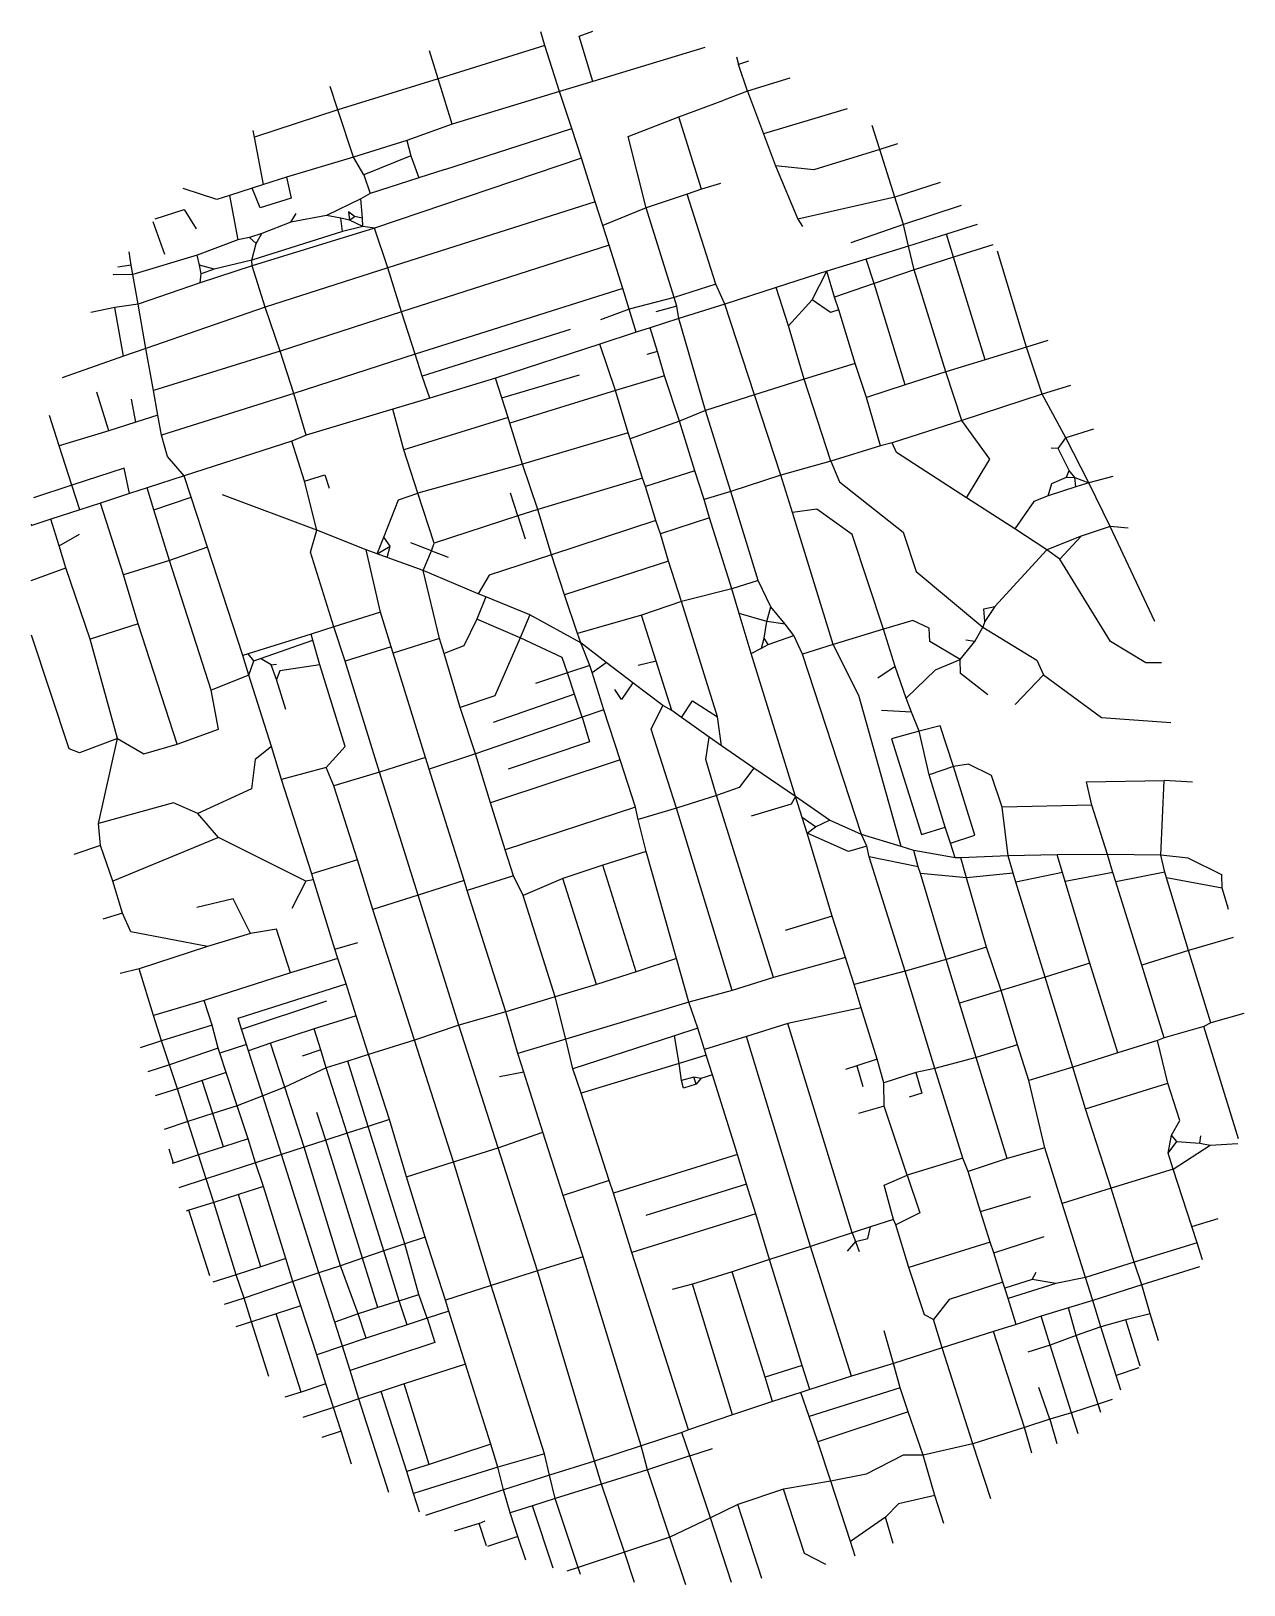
# Model space of a CAD drawing. Header units: metres. Extents: x 624586 to 626930, y 4837098 to 4840101.
import ezdxf

# ---------------------------------------------------------------- set-up
doc = ezdxf.new("R2010")
doc.units = ezdxf.units.M

msp = doc.modelspace()

# ---------------------------------------------------------------- linework, layer by layer
at = {"layer": 'ROADS'}
for points in [[(625578.3, 4840073), (625570.7, 4840099.8)], [(625671.1, 4840003.7), (625644.8, 4840091.4), (625671.6, 4840101.1)], [(625372.5, 4840008.8), (625355.7, 4840062.6)], [(625578.3, 4840073), (625372.5, 4840008.8)], [(625606.8, 4839984.4), (625578.3, 4840073)], [(625888.1, 4840069.2), (625671.1, 4840003.7)], [(625948.7, 4840051.1), (625953.1, 4840036.3)], [(625972.3, 4840042.9), (625953.1, 4840036.3)], [(625970.3, 4839985), (625953.1, 4840036.3)], [(625178.2, 4839949.1), (625163.9, 4839993.7)], [(625372.5, 4840008.8), (625178.2, 4839949.1)], [(625399.3, 4839920.9), (625372.5, 4840008.8)], [(625671.1, 4840003.7), (625606.8, 4839984.4)], [(626052.2, 4840010.1), (625970.3, 4839985)], [(625606.8, 4839984.4), (625399.3, 4839920.9)], [(625630.7, 4839912.9), (625606.8, 4839984.4)], [(625837.3, 4839935.6), (625924.6, 4839967.4)], [(625970.3, 4839985), (625924.6, 4839967.4)], [(625970.3, 4839985), (626001.2, 4839902.8)], [(625178.2, 4839949.1), (625017.3, 4839895.8)], [(625208.7, 4839857.5), (625178.2, 4839949.1)], [(625774.5, 4839759.3), (625739.7, 4839897.5), (625837.3, 4839935.6)], [(625881.4, 4839795.5), (625837.3, 4839935.6)], [(626163.1, 4839950.8), (626001.2, 4839902.8)], [(625017.3, 4839895.8), (625014.5, 4839909)], [(625399.3, 4839920.9), (625311.8, 4839889.7)], [(625385.3, 4839833.6), (625630.7, 4839912.9)], [(625649.4, 4839855.3), (625630.7, 4839912.9)], [(626001.2, 4839902.8), (626024.2, 4839840.9)], [(626225.8, 4839872.1), (626211.3, 4839918.4)], [(625034.9, 4839804.5), (625017.3, 4839895.8)], [(625311.8, 4839889.7), (625208.7, 4839857.5)], [(625311.8, 4839889.7), (625319.7, 4839860.1)], [(626225.8, 4839872.1), (626098.5, 4839832.7), (626024.2, 4839840.9)], [(626260, 4839883), (626225.8, 4839872.1)], [(626254.8, 4839780.1), (626225.8, 4839872.1)], [(625208.7, 4839857.5), (625079.1, 4839818.7)], [(625229, 4839823.4), (625208.7, 4839857.5)], [(625319.7, 4839860.1), (625229, 4839823.4)], [(625649.4, 4839855.3), (625249.3, 4839720.5)], [(625319.7, 4839860.1), (625334.7, 4839817.2)], [(625676.1, 4839771.4), (625649.4, 4839855.3)], [(626024.2, 4839840.9), (626067.3, 4839737.3)], [(625079.1, 4839818.7), (625088, 4839778.5), (625028.5, 4839759.5), (625012.6, 4839797.4)], [(625079.1, 4839818.7), (625034.9, 4839804.5)], [(625229, 4839823.4), (625240.8, 4839787.3)], [(625334.7, 4839817.2), (625240.8, 4839787.3)], [(625385.3, 4839833.6), (625334.7, 4839817.2)], [(624969.1, 4839783.4), (624944.7, 4839775.6), (624879.4, 4839797.1)], [(625012.6, 4839797.4), (624969.1, 4839783.4)], [(624969.1, 4839783.4), (624985.2, 4839697.9)], [(625034.9, 4839804.5), (625012.6, 4839797.4)], [(625240.8, 4839787.3), (625222.9, 4839776.8)], [(625853.7, 4839786.2), (625774.5, 4839759.3)], [(625881.4, 4839795.5), (625853.7, 4839786.2)], [(625909.3, 4839611.9), (625853.7, 4839786.2)], [(625918.4, 4839806.4), (625881.4, 4839795.5)], [(626254.8, 4839780.1), (626067.3, 4839737.3)], [(626342.4, 4839808.3), (626254.8, 4839780.1)], [(626271.8, 4839727.3), (626254.8, 4839780.1)], [(624825.6, 4839738.5), (624881.4, 4839756.1), (624904.4, 4839718.6)], [(625222.9, 4839776.8), (625156.7, 4839744.4)], [(625210.4, 4839742.8), (625198.8, 4839751.9), (625201, 4839735.6)], [(625226.3, 4839739.5), (625222.9, 4839776.8)], [(625676.1, 4839771.4), (625275.1, 4839643.6)], [(625690.5, 4839725.5), (625676.1, 4839771.4)], [(625774.5, 4839759.3), (625690.5, 4839725.5)], [(625828.4, 4839586.2), (625774.5, 4839759.3)], [(626383.4, 4839764.1), (626271.8, 4839727.3)], [(624821, 4839733.3), (624843.7, 4839670)], [(625249.3, 4839720.5), (625013.1, 4839647.4)], [(625087.6, 4839731.7), (625031.4, 4839710.2)], [(625087.6, 4839731.7), (625097.8, 4839748.6)], [(625156.7, 4839744.4), (625087.6, 4839731.7)], [(625184, 4839739.7), (625156.7, 4839744.4)], [(625187.2, 4839714), (625184, 4839739.7)], [(625201, 4839735.6), (625184, 4839739.7)], [(625226.6, 4839723.7), (625187.2, 4839714)], [(625201, 4839735.6), (625210.4, 4839742.8)], [(625226.6, 4839723.7), (625201, 4839735.6)], [(625226.3, 4839739.5), (625210.4, 4839742.8)], [(625226.6, 4839723.7), (625226.3, 4839739.5)], [(625249.3, 4839720.5), (625226.6, 4839723.7)], [(625275.1, 4839643.6), (625249.3, 4839720.5)], [(625702.6, 4839687.1), (625690.5, 4839725.5)], [(626067.3, 4839737.3), (626076.5, 4839723.6)], [(626271.8, 4839727.3), (626170.1, 4839691.7)], [(626281.5, 4839685.5), (626271.8, 4839727.3)], [(626414.4, 4839727.3), (626354.6, 4839708.6)], [(624985.2, 4839697.9), (624906.6, 4839667.8)], [(625008, 4839702.1), (624985.2, 4839697.9)], [(625031.4, 4839710.2), (625008, 4839702.1)], [(625020.6, 4839690.7), (625008, 4839702.1)], [(625187.2, 4839714), (625012.5, 4839658.4)], [(625012.5, 4839658.4), (625020.6, 4839690.7)], [(625020.6, 4839690.7), (625031.4, 4839710.2)], [(626354.6, 4839708.6), (626281.5, 4839685.5)], [(626368.4, 4839664.1), (626354.6, 4839708.6)], [(624779, 4839648.4), (624775.2, 4839674.3)], [(624906.6, 4839667.8), (624782.2, 4839630.8)], [(624910.8, 4839648.6), (624906.6, 4839667.8)], [(625702.6, 4839687.1), (625301.5, 4839558.7)], [(625729, 4839603.5), (625702.6, 4839687.1)], [(626199.9, 4839660), (626123.7, 4839636.8)], [(626281.5, 4839685.5), (626199.9, 4839660)], [(626215.4, 4839613.2), (626199.9, 4839660)], [(626292.2, 4839639.4), (626281.5, 4839685.5)], [(626368.4, 4839664.1), (626292.2, 4839639.4)], [(626444.3, 4839688), (626368.4, 4839664.1)], [(626429.8, 4839465.8), (626368.4, 4839664.1)], [(626509.5, 4839490.5), (626453.6, 4839675.6)], [(624744.6, 4839630.3), (624744, 4839630.2)], [(624744.5, 4839631), (624744.6, 4839630.3)], [(624782.2, 4839630.8), (624744.6, 4839630.3)], [(624779, 4839648.4), (624753.3, 4839644.6)], [(624782.2, 4839630.8), (624779, 4839648.4)], [(624792.6, 4839573.6), (624782.2, 4839630.8)], [(624914.2, 4839631.7), (624910.8, 4839648.6)], [(624939.6, 4839641.1), (624910.8, 4839648.6)], [(625013.1, 4839647.4), (624912.3, 4839614.7)], [(624912.3, 4839614.7), (624914.2, 4839631.7)], [(624939.6, 4839641.1), (624914.2, 4839631.7)], [(625012.5, 4839658.4), (624939.6, 4839641.1)], [(625013.1, 4839647.4), (625012.5, 4839658.4)], [(625038, 4839567.5), (625013.1, 4839647.4)], [(625275.1, 4839643.6), (625038, 4839567.5)], [(625301.5, 4839558.7), (625275.1, 4839643.6)], [(626123.7, 4839636.8), (626025.4, 4839605.6)], [(626095.3, 4839581.9), (626123.7, 4839636.8)], [(626138.7, 4839586.6), (626123.7, 4839636.8)], [(626292.2, 4839639.4), (626215.4, 4839613.2)], [(626353.6, 4839442.4), (626292.2, 4839639.4)], [(624912.3, 4839614.7), (624792.6, 4839573.6)], [(625729, 4839603.5), (625328.2, 4839476.9)], [(625741.3, 4839563.4), (625729, 4839603.5)], [(625909.3, 4839611.9), (625828.4, 4839586.2)], [(625926.2, 4839573.6), (625909.3, 4839611.9)], [(626025.4, 4839605.6), (625926.2, 4839573.6)], [(626049.2, 4839531.7), (626025.4, 4839605.6)], [(626215.4, 4839613.2), (626138.7, 4839586.6)], [(626274.7, 4839417.3), (626215.4, 4839613.2)], [(624792.6, 4839573.6), (624747.3, 4839566.9)], [(624807.4, 4839487.6), (624792.6, 4839573.6)], [(625828.4, 4839586.2), (625741.3, 4839563.4)], [(625833.6, 4839569.8), (625793.3, 4839558.8)], [(625833.6, 4839569.8), (625828.4, 4839586.2)], [(625837.6, 4839545.4), (625833.6, 4839569.8)], [(625926.2, 4839573.6), (625837.6, 4839545.4)], [(625983.6, 4839398.3), (625926.2, 4839573.6)], [(626049.2, 4839531.7), (626095.3, 4839581.9)], [(626147.1, 4839562.5), (626130.9, 4839557.3), (626095.3, 4839581.9)], [(626147.1, 4839562.5), (626138.7, 4839586.6)], [(624747.3, 4839566.9), (624700.9, 4839557.5)], [(624764.3, 4839472.6), (624747.3, 4839566.9)], [(625038, 4839567.5), (624807.4, 4839487.6)], [(625067.1, 4839482.8), (625038, 4839567.5)], [(625301.5, 4839558.7), (625067.1, 4839482.8)], [(625328.2, 4839476.9), (625301.5, 4839558.7)], [(625741.3, 4839563.4), (625686.1, 4839543.1)], [(625755.2, 4839519.3), (625741.3, 4839563.4)], [(625837.6, 4839545.4), (625782.1, 4839527.8)], [(625888.9, 4839367.9), (625837.6, 4839545.4)], [(626178.6, 4839459), (626147.1, 4839562.5)], [(625627.8, 4839524.7), (625341.5, 4839434.3)], [(625755.2, 4839519.3), (625684.7, 4839496.1)], [(625782.1, 4839527.8), (625755.2, 4839519.3)], [(625796.3, 4839482.2), (625782.1, 4839527.8)], [(626079.5, 4839428.4), (626049.2, 4839531.7)], [(624807.4, 4839487.6), (624764.3, 4839472.6)], [(624822.3, 4839406.5), (624807.4, 4839487.6)], [(625067.1, 4839482.8), (624822.3, 4839406.5)], [(625093.5, 4839400.4), (625067.1, 4839482.8)], [(625684.7, 4839496.1), (625483.1, 4839430.1)], [(625715.1, 4839406.7), (625684.7, 4839496.1)], [(625796.3, 4839482.2), (625775.8, 4839476.2)], [(625809.6, 4839434.8), (625796.3, 4839482.2)], [(626509.5, 4839490.5), (626429.8, 4839465.8)], [(626550.5, 4839503.1), (626509.5, 4839490.5)], [(626540.1, 4839399.2), (626509.5, 4839490.5)], [(624764.3, 4839472.6), (624645.5, 4839431.3)], [(625328.2, 4839476.9), (625093.5, 4839400.4)], [(625341.5, 4839434.3), (625328.2, 4839476.9)], [(626178.6, 4839459), (626079.5, 4839428.4)], [(626200.4, 4839393), (626178.6, 4839459)], [(626429.8, 4839465.8), (626353.6, 4839442.4)], [(625356, 4839391.4), (625341.5, 4839434.3)], [(625483.1, 4839430.1), (625356, 4839391.4)], [(625495.2, 4839392.4), (625483.1, 4839430.1)], [(625495.2, 4839392.4), (625645.6, 4839436.7)], [(625809.6, 4839434.8), (625715.1, 4839406.7)], [(625838.8, 4839347.4), (625809.6, 4839434.8)], [(626079.5, 4839428.4), (625983.6, 4839398.3)], [(626131.6, 4839270.1), (626079.5, 4839428.4)], [(626353.6, 4839442.4), (626274.7, 4839417.3)], [(626384.4, 4839348.6), (626353.6, 4839442.4)], [(624735.8, 4839328.7), (624712.6, 4839403.6)], [(624788, 4839345.2), (624779.6, 4839389.7)], [(624830.5, 4839358.6), (624822.3, 4839406.5)], [(625093.5, 4839400.4), (624837.8, 4839320.3)], [(625117.5, 4839320.3), (625093.5, 4839400.4)], [(625356, 4839391.4), (625284.8, 4839370.3)], [(625507.7, 4839354.1), (625495.2, 4839392.4)], [(625715.1, 4839406.7), (625511.2, 4839343.4)], [(625739.8, 4839324.9), (625715.1, 4839406.7)], [(625983.6, 4839398.3), (625888.9, 4839367.9)], [(626034.5, 4839243), (625983.6, 4839398.3)], [(626274.7, 4839417.3), (626200.4, 4839393)], [(626227.4, 4839299.3), (626200.4, 4839393)], [(626540.1, 4839399.2), (626384.4, 4839348.6)], [(626594.7, 4839415.9), (626540.1, 4839399.2)], [(626585.3, 4839314.9), (626540.1, 4839399.2)], [(625284.8, 4839370.3), (625117.5, 4839320.3)], [(625306.1, 4839291.9), (625284.8, 4839370.3)], [(625888.9, 4839367.9), (625838.8, 4839347.4)], [(625937.9, 4839211.5), (625888.9, 4839367.9)], [(624640, 4839299.8), (624621.3, 4839358.4)], [(624788, 4839345.2), (624735.8, 4839328.7)], [(624830.5, 4839358.6), (624788, 4839345.2)], [(624837.8, 4839320.3), (624830.5, 4839358.6)], [(625507.7, 4839354.1), (625306.1, 4839291.9)], [(625511.2, 4839343.4), (625507.7, 4839354.1)], [(625535.4, 4839264.3), (625511.2, 4839343.4)], [(625838.8, 4839347.4), (625743.5, 4839313.1)], [(625868.6, 4839251), (625838.8, 4839347.4)], [(626384.4, 4839348.6), (626249.7, 4839305.6)], [(626393.8, 4839199.2), (626438.8, 4839273.9), (626384.4, 4839348.6)], [(626639, 4839331.9), (626585.3, 4839314.9)], [(624735.8, 4839328.7), (624640, 4839299.8)], [(624664.6, 4839223.7), (624640, 4839299.8)], [(624881.5, 4839241.8), (624849, 4839279), (624837.8, 4839320.3)], [(625089.3, 4839308.7), (624881.5, 4839241.8)], [(625117.5, 4839320.3), (625089.3, 4839308.7)], [(625113.7, 4839231), (625089.3, 4839308.7)], [(625739.8, 4839324.9), (625535.4, 4839264.3)], [(625743.5, 4839313.1), (625739.8, 4839324.9)], [(625767.6, 4839237.4), (625743.5, 4839313.1)], [(626227.4, 4839299.3), (626131.6, 4839270.1)], [(626249.7, 4839305.6), (626227.4, 4839299.3)], [(626393.8, 4839199.2), (626258.3, 4839286.5), (626249.7, 4839305.6)], [(626570.9, 4839294.6), (626585.3, 4839314.9)], [(626630.2, 4839228.4), (626585.3, 4839314.9)], [(625333.1, 4839208.2), (625306.1, 4839291.9)], [(626131.6, 4839270.1), (626034.5, 4839243)], [(626131.6, 4839270.1), (626148.4, 4839230.2), (626271.3, 4839132.9), (626296.1, 4839056.8), (626424.9, 4838949.2)], [(626570.9, 4839294.6), (626557.4, 4839295.1)], [(626591.7, 4839252.1), (626570.9, 4839294.6)], [(624775.5, 4839207.4), (624765.3, 4839256.7), (624664.6, 4839223.7)], [(624881.5, 4839241.8), (624810.2, 4839218.5)], [(624895.1, 4839200.1), (624881.5, 4839241.8)], [(625113.7, 4839231), (625153.6, 4839243.7), (625161.7, 4839217.7)], [(625535.4, 4839264.3), (625333.1, 4839208.2)], [(625565, 4839176.3), (625535.4, 4839264.3)], [(625868.6, 4839251), (625773.2, 4839220.9)], [(625886.6, 4839195.8), (625868.6, 4839251)], [(626034.5, 4839243), (625937.9, 4839211.5)], [(626057.4, 4839170.6), (626034.5, 4839243)], [(626551.1, 4839203.1), (626558.7, 4839226.7), (626587, 4839239.1)], [(626587, 4839239.1), (626591.7, 4839252.1)], [(626587, 4839239.1), (626602.9, 4839238.1)], [(626602.9, 4839238.1), (626591.7, 4839252.1)], [(626676.6, 4839240.3), (626630.2, 4839228.4)], [(624664.6, 4839223.7), (624590.2, 4839198.9)], [(624680, 4839176), (624664.6, 4839223.7)], [(624810.2, 4839218.5), (624775.5, 4839207.4)], [(624822.7, 4839176.2), (624810.2, 4839218.5)], [(625137.8, 4839136.9), (625113.7, 4839231)], [(625767.6, 4839237.4), (625565, 4839176.3)], [(625773.2, 4839220.9), (625767.6, 4839237.4)], [(625792.9, 4839155.3), (625773.2, 4839220.9)], [(625937.9, 4839211.5), (625886.6, 4839195.8)], [(625990.9, 4839039.3), (625937.9, 4839211.5)], [(626605, 4839220.3), (626551.1, 4839203.1)], [(626605, 4839220.3), (626602.9, 4839238.1)], [(626602.9, 4839238.1), (626630.2, 4839228.4)], [(626630.2, 4839228.4), (626605, 4839220.3)], [(626671.3, 4839143.6), (626630.2, 4839228.4)], [(624719.7, 4839188.9), (624680, 4839176)], [(624775.5, 4839207.4), (624719.7, 4839188.9)], [(624764.3, 4839050), (624719.7, 4839188.9)], [(624822.7, 4839176.2), (624895.1, 4839200.1)], [(624926.5, 4839103.5), (624895.1, 4839200.1)], [(625137.8, 4839136.9), (624955.7, 4839205)], [(625267.1, 4839123.4), (625296, 4839195.3), (625333.1, 4839208.2)], [(625364.4, 4839111.4), (625333.1, 4839208.2)], [(625526.4, 4839164.1), (625512.3, 4839208.4)], [(625896.5, 4839160.7), (625886.6, 4839195.8)], [(626487.3, 4839139.3), (626393.8, 4839199.2)], [(626551.1, 4839203.1), (626524, 4839192.1), (626487.3, 4839139.3)], [(624623.6, 4839157.7), (624586.9, 4839145.6)], [(624680, 4839176), (624623.6, 4839157.7)], [(624639.6, 4839106.4), (624623.6, 4839157.7)], [(624853.2, 4839078), (624822.7, 4839176.2)], [(625526.4, 4839164.1), (625364.4, 4839111.4)], [(625565, 4839176.3), (625526.4, 4839164.1)], [(625526.4, 4839164.1), (625540.7, 4839119.7)], [(625591.6, 4839088.8), (625565, 4839176.3)], [(625792.9, 4839155.3), (625591.6, 4839088.8)], [(625802.3, 4839129.7), (625792.9, 4839155.3)], [(625896.5, 4839160.7), (625802.3, 4839129.7)], [(625939.7, 4839023.2), (625896.5, 4839160.7)], [(626233.1, 4838945.4), (626172.5, 4839128.3), (626104.2, 4839177.3), (626057.4, 4839170.6)], [(626135.8, 4838916), (626057.4, 4839170.6)], [(624586.9, 4839145.6), (624586, 4839145.3)], [(624586.9, 4839145.6), (624586.1, 4839148)], [(624639.6, 4839106.4), (624679, 4839128.8)], [(625170.8, 4838949.7), (625125.5, 4839094), (625137.8, 4839136.9)], [(625233.3, 4839098.7), (625137.8, 4839136.9)], [(625254.5, 4839091.1), (625267.1, 4839123.4)], [(625279.3, 4839105.7), (625267.1, 4839123.4)], [(625817.8, 4839076.8), (625802.3, 4839129.7)], [(626548.9, 4839098.3), (626487.3, 4839139.3)], [(626615.1, 4839124.9), (626548.9, 4839098.3)], [(626574, 4839080.8), (626615.1, 4839124.9)], [(626671.3, 4839143.6), (626615.1, 4839124.9)], [(626757.5, 4838960), (626671.3, 4839143.6)], [(626706.3, 4839140.8), (626671.3, 4839143.6)], [(624653, 4839063.7), (624639.6, 4839106.4)], [(624926.5, 4839103.5), (624853.2, 4839078)], [(624994.7, 4838894.4), (624926.5, 4839103.5)], [(625261.2, 4838978.4), (625233.3, 4839098.7)], [(625254.5, 4839091.1), (625233.3, 4839098.7)], [(625254.5, 4839091.1), (625279.3, 4839105.7)], [(625273.7, 4839084), (625254.5, 4839091.1)], [(625273.7, 4839084), (625279.3, 4839105.7)], [(625359.6, 4839097), (625319.6, 4839112)], [(625343.7, 4839058.4), (625359.6, 4839097)], [(625359.6, 4839097), (625364.4, 4839111.4)], [(625359.6, 4839097), (625391.8, 4839084.4)], [(626548.9, 4839098.3), (626448.2, 4838989.4)], [(626574, 4839080.8), (626548.9, 4839098.3)], [(624585.5, 4839039.1), (624653, 4839063.7)], [(624699.9, 4838926.1), (624653, 4839063.7)], [(624853.2, 4839078), (624764.3, 4839050)], [(624933.6, 4838827.6), (624853.2, 4839078)], [(625343.7, 4839058.4), (625273.7, 4839084)], [(625591.6, 4839088.8), (625471.1, 4839049.7), (625449.7, 4839013.3)], [(625616.3, 4839011.8), (625591.6, 4839088.8)], [(625817.8, 4839076.8), (625616.3, 4839011.8)], [(625842.4, 4838998.9), (625817.8, 4839076.8)], [(626770.4, 4838880.2), (626740.4, 4838880.5), (626672.1, 4838921.8), (626574, 4839080.8)], [(624792.7, 4838955.7), (624764.3, 4839050)], [(625374.9, 4838927.5), (625343.7, 4839058.4)], [(625449.7, 4839013.3), (625343.7, 4839058.4)], [(625990.9, 4839039.3), (625939.7, 4839023.2)], [(626015.5, 4838988.3), (625990.9, 4839039.3)], [(625464.6, 4839008), (625446.9, 4838964.4)], [(625464.6, 4839008), (625449.7, 4839013.3)], [(625549.8, 4838973.1), (625464.6, 4839008)], [(625641.5, 4838937.2), (625616.3, 4839011.8)], [(625842.4, 4838998.9), (625765.4, 4838972.2)], [(625939.7, 4839023.2), (625842.4, 4838998.9)], [(625912.3, 4838776.2), (625842.4, 4838998.9)], [(625954, 4838975.5), (625939.7, 4839023.2)], [(625261.2, 4838978.4), (625170.8, 4838949.7)], [(625281.5, 4838911.1), (625261.2, 4838978.4)], [(625549.8, 4838973.1), (625531, 4838928.3)], [(625648.1, 4838918.7), (625549.8, 4838973.1)], [(625765.4, 4838972.2), (625641.5, 4838937.2)], [(625793.9, 4838883.4), (625765.4, 4838972.2)], [(625977.2, 4838898.6), (625954, 4838975.5)], [(626007.8, 4838960.1), (625954, 4838975.5)], [(626007.8, 4838960.1), (626015.5, 4838988.3)], [(626042.9, 4838954.7), (626015.5, 4838988.3)], [(626429.2, 4838960.2), (626427.3, 4838984.6), (626448.2, 4838989.4)], [(626448.2, 4838989.4), (626429.2, 4838960.2)], [(624792.7, 4838955.7), (624699.9, 4838926.1)], [(624868.2, 4838723.2), (624792.7, 4838955.7)], [(625170.8, 4838949.7), (625126.7, 4838935.9)], [(625192.4, 4838883.2), (625170.8, 4838949.7)], [(625446.9, 4838964.4), (625422.2, 4838912.8), (625383.7, 4838898.1)], [(625531, 4838928.3), (625446.9, 4838964.4)], [(626002.4, 4838927.7), (626007.8, 4838960.1)], [(626042.9, 4838954.7), (626007.8, 4838960.1)], [(626059.9, 4838933.3), (626042.9, 4838954.7)], [(626233.1, 4838945.4), (626135.8, 4838916)], [(626381.2, 4838887), (626322.5, 4838921.3), (626321.2, 4838947.5), (626289.6, 4838962), (626233.1, 4838945.4)], [(626255.8, 4838872.9), (626233.1, 4838945.4)], [(626409.6, 4838921.2), (626424.9, 4838949.2)], [(626429.2, 4838960.2), (626424.9, 4838949.2)], [(626424.9, 4838949.2), (626529.5, 4838885.3), (626542.6, 4838856.8)], [(624752.7, 4838733.9), (624679.3, 4838706.1), (624659, 4838714.2), (624586.2, 4838933.6)], [(624752.7, 4838733.9), (624699.9, 4838926.1)], [(625126.7, 4838935.9), (625005.3, 4838897.7)], [(625028.8, 4838888.7), (625129.8, 4838924.3)], [(625129.8, 4838924.3), (625126.7, 4838935.9)], [(625143.8, 4838876.4), (625129.8, 4838924.3)], [(625281.5, 4838911.1), (625192.4, 4838883.2)], [(625285.7, 4838898.8), (625281.5, 4838911.1)], [(625374.9, 4838927.5), (625285.7, 4838898.8)], [(625383.7, 4838898.1), (625374.9, 4838927.5)], [(625531, 4838928.3), (625482.2, 4838816.5), (625415.2, 4838794.1)], [(625622.2, 4838861.1), (625612.1, 4838890.7), (625531, 4838928.3)], [(625648.1, 4838918.7), (625641.5, 4838937.2)], [(625665.4, 4838875.4), (625648.1, 4838918.7)], [(625697.4, 4838880.6), (625648.1, 4838918.7)], [(625977.2, 4838898.6), (625997.3, 4838908.9)], [(625997.3, 4838908.9), (626002.4, 4838927.7)], [(625997.3, 4838908.9), (626010.5, 4838915.8)], [(626010.5, 4838915.8), (626002.4, 4838927.7)], [(626010.5, 4838915.8), (626059.9, 4838933.3)], [(626076.3, 4838896.9), (626059.9, 4838933.3)], [(626135.8, 4838916), (626076.3, 4838896.9)], [(626267.1, 4838525.6), (626185.2, 4838817.4), (626135.8, 4838916)], [(626381.2, 4838887), (626409.6, 4838921.2)], [(626409.6, 4838921.2), (626392, 4838924.3)], [(625005.3, 4838897.7), (624994.7, 4838894.4)], [(625006.5, 4838856.7), (624994.7, 4838894.4)], [(625016.4, 4838884.4), (625005.3, 4838897.7)], [(625006.5, 4838856.7), (625016.4, 4838884.4)], [(625016.4, 4838884.4), (625028.8, 4838888.7)], [(625049.9, 4838876.2), (625028.8, 4838888.7)], [(625259, 4838669), (625192.4, 4838883.2)], [(625348.2, 4838697.5), (625285.7, 4838898.8)], [(625415.2, 4838794.1), (625383.7, 4838898.1)], [(625670, 4838861.6), (625697.4, 4838880.6)], [(625748.6, 4838841.5), (625697.4, 4838880.6)], [(625793.9, 4838883.4), (625759.1, 4838875.1)], [(625824.1, 4838787.9), (625793.9, 4838883.4)], [(626063.1, 4838622.2), (625977.2, 4838898.6)], [(626190.6, 4838548.7), (626076.3, 4838896.9)], [(626276.8, 4838812), (626333.5, 4838866.8), (626381.2, 4838887)], [(626434.6, 4838818.2), (626381.9, 4838859.9), (626381.2, 4838887)], [(625006.5, 4838856.7), (624933.6, 4838827.6)], [(625050.4, 4838718.7), (625006.5, 4838856.7)], [(625049.9, 4838876.2), (625059.8, 4838877.7)], [(625060.1, 4838847.9), (625049.9, 4838876.2)], [(625143.8, 4838876.4), (625066.1, 4838864.9), (625060.1, 4838847.9)], [(625156.2, 4838678.3), (625192.3, 4838718.9), (625143.8, 4838876.4)], [(625622.2, 4838861.1), (625560.2, 4838840.6)], [(625665.4, 4838875.4), (625622.2, 4838861.1)], [(625636.1, 4838819.7), (625622.2, 4838861.1)], [(625670, 4838861.6), (625665.4, 4838875.4)], [(625692.5, 4838789.3), (625670, 4838861.6)], [(626255.8, 4838872.9), (626222.1, 4838850.9)], [(626276.8, 4838812), (626255.8, 4838872.9)], [(626487.6, 4838799.9), (626542.6, 4838856.8)], [(626542.6, 4838856.8), (626654.8, 4838774.3), (626788.3, 4838764.8)], [(624868.2, 4838723.2), (624947.5, 4838751.9), (624933.6, 4838827.6)], [(625077.8, 4838790.1), (625060.1, 4838847.9)], [(625636.1, 4838819.7), (625478.6, 4838765.2)], [(625650.9, 4838775.5), (625636.1, 4838819.7)], [(625748.6, 4838841.5), (625726.8, 4838809.5), (625713.9, 4838828.7)], [(625806.9, 4838797.9), (625748.6, 4838841.5)], [(625444.3, 4838704.3), (625415.2, 4838794.1)], [(625692.5, 4838789.3), (625650.9, 4838775.5)], [(625723.9, 4838692.7), (625692.5, 4838789.3)], [(625832.8, 4838599.7), (625784.3, 4838752.2), (625806.9, 4838797.9)], [(625824.1, 4838787.9), (625806.9, 4838797.9)], [(625842.7, 4838774.6), (625864.2, 4838807), (625912.3, 4838776.2)], [(626287.5, 4838784.9), (626276.8, 4838812)], [(625650.9, 4838775.5), (625444.3, 4838704.3)], [(625650.9, 4838775.5), (625664.9, 4838727.5), (625507.4, 4838674.6)], [(625842.7, 4838774.6), (625824.1, 4838787.9)], [(625896, 4838736.6), (625842.7, 4838774.6)], [(625919.8, 4838719.6), (625912.3, 4838776.2)], [(626287.5, 4838784.9), (626229, 4838788.1)], [(626302.2, 4838748.1), (626287.5, 4838784.9)], [(624715.6, 4838570), (624752.7, 4838733.9)], [(624752.7, 4838733.9), (624803.3, 4838704.6), (624868.2, 4838723.2)], [(625910.4, 4838623.8), (625890, 4838693.4), (625896, 4838736.6)], [(625919.8, 4838719.6), (625896, 4838736.6)], [(626302.2, 4838748.1), (626248.5, 4838733.5), (626306.7, 4838548.6), (626352.5, 4838562.5)], [(626368.2, 4838680.2), (626342.8, 4838758.6), (626302.2, 4838748.1)], [(626321.5, 4838664), (626302.2, 4838748.1)], [(625050.4, 4838718.7), (625018.6, 4838693.4), (625011.7, 4838636.6), (624907.7, 4838588.8)], [(625069.7, 4838654.6), (625050.4, 4838718.7)], [(625444.3, 4838704.3), (625355.2, 4838674.6)], [(625473.8, 4838609.6), (625444.3, 4838704.3)], [(625982.8, 4838676.8), (625919.8, 4838719.6)], [(625156.2, 4838678.3), (625069.7, 4838654.6)], [(625170.7, 4838642.8), (625156.2, 4838678.3)], [(625259, 4838669), (625170.7, 4838642.8)], [(625348.2, 4838697.5), (625259, 4838669)], [(625334, 4838431.1), (625259, 4838669)], [(625355.2, 4838674.6), (625348.2, 4838697.5)], [(625422.8, 4838459.5), (625355.2, 4838674.6)], [(625723.9, 4838692.7), (625473.8, 4838609.6)], [(625753.6, 4838601.2), (625723.9, 4838692.7)], [(625982.8, 4838676.8), (625953.9, 4838639.3), (625910.4, 4838623.8)], [(626063.1, 4838622.2), (625982.8, 4838676.8)], [(626368.2, 4838680.2), (626321.5, 4838664)], [(626362.7, 4838531.7), (626409.9, 4838547.1), (626368.2, 4838680.2)], [(626462.2, 4838601.5), (626442, 4838662.3), (626397.3, 4838684.2), (626368.2, 4838680.2)], [(625128.2, 4838472.3), (625069.7, 4838654.6)], [(625216.4, 4838499.5), (625170.7, 4838642.8)], [(626352.5, 4838562.5), (626321.5, 4838664)], [(626635.9, 4838605.1), (626625.6, 4838650.1), (626775.6, 4838653)], [(626769.4, 4838508.4), (626775.6, 4838653)], [(626830.4, 4838649.6), (626775.6, 4838653)], [(624907.7, 4838588.8), (624861, 4838609.9), (624715.6, 4838570)], [(625501.9, 4838519.2), (625473.8, 4838609.6)], [(625910.4, 4838623.8), (625832.8, 4838599.7)], [(626020.5, 4838272.5), (625910.4, 4838623.8)], [(626063.1, 4838622.2), (626054.5, 4838607.4), (625977.5, 4838583.8)], [(626128.6, 4838576), (626063.1, 4838622.2)], [(626075.9, 4838581.5), (626063.1, 4838622.2)], [(624947.7, 4838542.6), (624907.7, 4838588.8)], [(625753.6, 4838601.2), (625501.9, 4838519.2)], [(625759, 4838577.3), (625753.6, 4838601.2)], [(625832.8, 4838599.7), (625759, 4838577.3)], [(625940.5, 4838247.1), (625832.8, 4838599.7)], [(626085.4, 4838551.3), (626075.9, 4838581.5)], [(626101.6, 4838563.4), (626075.9, 4838581.5)], [(626635.9, 4838605.1), (626462.2, 4838601.5)], [(626474.1, 4838507.5), (626462.2, 4838601.5)], [(626665.8, 4838510.1), (626635.9, 4838605.1)], [(624719.5, 4838527.2), (624715.6, 4838570)], [(625774.1, 4838515.7), (625759, 4838577.3)], [(626085.4, 4838551.3), (626101.6, 4838563.4)], [(626134.2, 4838390.5), (626085.4, 4838551.3)], [(626201.1, 4838525.8), (626165.7, 4838515.9), (626085.4, 4838551.3)], [(626101.6, 4838563.4), (626128.6, 4838576)], [(626190.6, 4838548.7), (626128.6, 4838576)], [(626201.1, 4838525.8), (626190.6, 4838548.7)], [(626267.1, 4838525.6), (626190.6, 4838548.7)], [(626362.7, 4838531.7), (626352.5, 4838562.5)], [(624719.5, 4838527.2), (624668, 4838509.6)], [(624743.5, 4838458.6), (624719.5, 4838527.2)], [(624947.7, 4838542.6), (624743.5, 4838458.6)], [(625116.8, 4838458.6), (624947.7, 4838542.6)], [(625518.1, 4838468.8), (625501.9, 4838519.2)], [(626205.5, 4838505.6), (626201.1, 4838525.8)], [(626291.5, 4838517.7), (626267.1, 4838525.6)], [(626371.8, 4838503.7), (626362.7, 4838531.7)], [(625216.4, 4838499.5), (625128.2, 4838472.3)], [(625246.3, 4838403.6), (625216.4, 4838499.5)], [(625690.6, 4838489.3), (625613.3, 4838463.3)], [(625774.1, 4838515.7), (625690.6, 4838489.3)], [(625755, 4838283.1), (625690.6, 4838489.3)], [(625833, 4838308.8), (625774.1, 4838515.7)], [(626275.1, 4838284.7), (626205.5, 4838505.6)], [(626300.2, 4838486.2), (626205.5, 4838505.6)], [(626300.2, 4838486.2), (626291.5, 4838517.7)], [(626371.8, 4838503.7), (626291.5, 4838517.7)], [(626382.3, 4838503.6), (626371.8, 4838503.7)], [(626474.1, 4838507.5), (626382.3, 4838503.6)], [(626393.8, 4838464.9), (626382.3, 4838503.6)], [(626568.8, 4838509.4), (626474.1, 4838507.5)], [(626483.5, 4838473.8), (626474.1, 4838507.5)], [(626665.8, 4838510.1), (626568.8, 4838509.4)], [(626579.3, 4838474.9), (626568.8, 4838509.4)], [(626676.6, 4838475.1), (626665.8, 4838510.1)], [(626769.4, 4838508.4), (626665.8, 4838510.1)], [(626886.8, 4838470.6), (626822.1, 4838502.9), (626769.4, 4838508.4)], [(626776.8, 4838475.8), (626769.4, 4838508.4)], [(624762.3, 4838396.6), (624743.5, 4838458.6)], [(625116.8, 4838458.6), (625089.3, 4838405.5)], [(625131.6, 4838461.1), (625116.8, 4838458.6)], [(625131.6, 4838461.1), (625128.2, 4838472.3)], [(625172.9, 4838326.9), (625131.6, 4838461.1)], [(625422.8, 4838459.5), (625334, 4838431.1)], [(625428.4, 4838440.3), (625422.8, 4838459.5)], [(625518.1, 4838468.8), (625428.4, 4838440.3)], [(625536.4, 4838430.6), (625518.1, 4838468.8)], [(625613.3, 4838463.3), (625536.4, 4838430.6)], [(625678.1, 4838258.7), (625613.3, 4838463.3)], [(626304.6, 4838472.9), (626300.2, 4838486.2)], [(626354.5, 4838307.2), (626304.6, 4838472.9)], [(626393.8, 4838464.9), (626304.6, 4838472.9)], [(626483.5, 4838473.8), (626393.8, 4838464.9)], [(626432.5, 4838330.7), (626393.8, 4838464.9)], [(626488.7, 4838456.7), (626483.5, 4838473.8)], [(626579.3, 4838474.9), (626488.7, 4838456.7)], [(626584.5, 4838457.7), (626579.3, 4838474.9)], [(626676.6, 4838475.1), (626584.5, 4838457.7)], [(626682.1, 4838457), (626676.6, 4838475.1)], [(626776.8, 4838475.8), (626682.1, 4838457)], [(626780.2, 4838464.5), (626776.8, 4838475.8)], [(626822.8, 4838324.5), (626780.2, 4838464.5)], [(626887.9, 4838445.1), (626780.2, 4838464.5)], [(626886.8, 4838470.6), (626887.3, 4838471.5)], [(626887.7, 4838470.1), (626886.8, 4838470.6)], [(626887.9, 4838445.1), (626886.8, 4838470.6)], [(625334, 4838431.1), (625246.3, 4838403.6)], [(625412.6, 4838179.8), (625334, 4838431.1)], [(625503.4, 4838206.1), (625428.4, 4838440.3)], [(625598.5, 4838234.9), (625536.4, 4838430.6)], [(626545.8, 4838272.9), (626488.7, 4838456.7)], [(626632.2, 4838300), (626584.5, 4838457.7)], [(626732.7, 4838296.1), (626682.1, 4838457)], [(626898.3, 4838410.4), (626887.9, 4838445.1)], [(625009.5, 4838357.4), (624976.2, 4838424.5), (624905.6, 4838407.6)], [(625326.4, 4838151.4), (625246.3, 4838403.6)], [(626900.2, 4838403.9), (626898.3, 4838410.4)], [(626899.1, 4838409.9), (626898.3, 4838410.4)], [(624762.3, 4838396.6), (624724.5, 4838384.9)], [(624926.4, 4838331.9), (624778.4, 4838360.7), (624762.3, 4838396.6)], [(626134.2, 4838390.5), (626042.8, 4838362.7)], [(626159.8, 4838311), (626134.2, 4838390.5)], [(625009.5, 4838357.4), (624926.4, 4838331.9)], [(625086.7, 4838281), (625059.7, 4838365.6), (625009.5, 4838357.4)], [(625172.9, 4838326.9), (625217, 4838339.9)], [(626909.3, 4838349.5), (626822.8, 4838324.5)], [(624926.4, 4838331.9), (624794.7, 4838288.9)], [(625178.6, 4838309.2), (625086.7, 4838281)], [(625178.6, 4838309.2), (625172.9, 4838326.9)], [(625194.6, 4838259.9), (625178.6, 4838309.2)], [(625833, 4838308.8), (625755, 4838283.1)], [(625856.9, 4838224.8), (625833, 4838308.8)], [(626159.8, 4838311), (626020.5, 4838272.5)], [(626176.7, 4838258.6), (626159.8, 4838311)], [(626432.5, 4838330.7), (626354.5, 4838307.2)], [(626460.4, 4838246.9), (626432.5, 4838330.7)], [(626822.8, 4838324.5), (626732.7, 4838296.1)], [(626865.7, 4838184.4), (626822.8, 4838324.5)], [(624794.7, 4838288.9), (624757.9, 4838279.9)], [(624821.9, 4838198.7), (624794.7, 4838288.9)], [(625086.7, 4838281), (624920.3, 4838227.9)], [(625755, 4838283.1), (625678.1, 4838258.7)], [(626275.1, 4838284.7), (626176.7, 4838258.6)], [(626354.5, 4838307.2), (626275.1, 4838284.7)], [(626332.6, 4838096.3), (626275.1, 4838284.7)], [(626380.2, 4838222.4), (626354.5, 4838307.2)], [(626632.2, 4838300), (626545.8, 4838272.9)], [(626686.1, 4838126.4), (626632.2, 4838300)], [(626775.9, 4838155.6), (626732.7, 4838296.1)], [(624992.3, 4838172.5), (624985.6, 4838193.7), (625194.6, 4838259.9)], [(625214.1, 4838198.4), (625194.6, 4838259.9)], [(625678.1, 4838258.7), (625598.5, 4838234.9)], [(626020.5, 4838272.5), (625940.5, 4838247.1)], [(626189.8, 4838213.8), (626176.7, 4838258.6)], [(626545.8, 4838272.9), (626460.4, 4838246.9)], [(626598.8, 4838098.8), (626545.8, 4838272.9)], [(624920.3, 4838227.9), (624821.9, 4838198.7)], [(624935.7, 4838179.8), (624920.3, 4838227.9)], [(624992.3, 4838172.5), (625157.5, 4838227.1)], [(625598.5, 4838234.9), (625503.4, 4838206.1)], [(625619, 4838153.3), (625598.5, 4838234.9)], [(625856.9, 4838224.8), (625619, 4838153.3)], [(625940.5, 4838247.1), (625856.9, 4838224.8)], [(625874.5, 4838174), (625856.9, 4838224.8)], [(626460.4, 4838246.9), (626380.2, 4838222.4)], [(626412.1, 4838117.4), (626380.2, 4838222.4)], [(626492.3, 4838141.8), (626460.4, 4838246.9)], [(624837.8, 4838149.8), (624821.9, 4838198.7)], [(625214.1, 4838198.4), (625132.6, 4838173.2)], [(625237.9, 4838123.5), (625214.1, 4838198.4)], [(625503.4, 4838206.1), (625412.6, 4838179.8)], [(625526.2, 4838125.5), (625503.4, 4838206.1)], [(626189.8, 4838213.8), (626048.4, 4838183.3)], [(626220.6, 4838114.2), (626189.8, 4838213.8)], [(626929.8, 4838202.5), (626865.7, 4838184.4)], [(624935.7, 4838179.8), (624837.8, 4838149.8)], [(624947.3, 4838135.5), (624935.7, 4838179.8)], [(625002, 4838142.5), (624992.3, 4838172.5)], [(625132.6, 4838173.2), (625048.4, 4838145.4)], [(625145.4, 4838132.1), (625132.6, 4838173.2)], [(625412.6, 4838179.8), (625326.4, 4838151.4)], [(625488.2, 4837942.9), (625412.6, 4838179.8)], [(625829.4, 4838159.5), (625632.4, 4838096)], [(625874.5, 4838174), (625829.4, 4838159.5)], [(625838.4, 4838105.7), (625829.4, 4838159.5)], [(625887.1, 4838133.1), (625874.5, 4838174)], [(625968.3, 4838158.3), (625887.1, 4838133.1)], [(626048.4, 4838183.3), (625968.3, 4838158.3)], [(626092, 4837752.6), (625968.3, 4838158.3)], [(626172.3, 4837778.5), (626048.4, 4838183.3)], [(626852.5, 4838177.3), (626775.9, 4838155.6)], [(626865.7, 4838184.4), (626852.5, 4838177.3)], [(626919.1, 4837960.2), (626852.5, 4838177.3)], [(624837.8, 4838149.8), (624796.7, 4838136.4)], [(624852.9, 4838103.5), (624837.8, 4838149.8)], [(624947.3, 4838135.5), (624852.9, 4838103.5)], [(624950.5, 4838125.8), (624947.3, 4838135.5)], [(625002, 4838142.5), (624950.5, 4838125.8)], [(625006, 4838130.5), (625002, 4838142.5)], [(625048.4, 4838145.4), (625006, 4838130.5)], [(625033.4, 4838043.4), (625006, 4838130.5)], [(625076, 4838060.1), (625048.4, 4838145.4)], [(625145.4, 4838132.1), (625109.8, 4838119.9)], [(625156, 4838097.7), (625145.4, 4838132.1)], [(625326.4, 4838151.4), (625237.9, 4838123.5)], [(625402.2, 4837916.1), (625326.4, 4838151.4)], [(625619, 4838153.3), (625526.2, 4838125.5)], [(625632.4, 4838096), (625619, 4838153.3)], [(625890.5, 4838122.1), (625887.1, 4838133.1)], [(626492.3, 4838141.8), (626412.1, 4838117.4)], [(626513.8, 4838073), (626492.3, 4838141.8)], [(626762.8, 4838150.2), (626686.1, 4838126.4)], [(626775.9, 4838155.6), (626762.8, 4838150.2)], [(626782.5, 4838067.8), (626762.8, 4838150.2)], [(624852.9, 4838103.5), (624811, 4838090.2)], [(624868.5, 4838057.3), (624852.9, 4838103.5)], [(624962.9, 4838088.5), (624950.5, 4838125.8)], [(625197.6, 4838110.8), (625156, 4838097.7)], [(625237.9, 4838123.5), (625197.6, 4838110.8)], [(625236.8, 4837984.3), (625197.6, 4838110.8)], [(625278.2, 4837997.8), (625237.9, 4838123.5)], [(625537.8, 4838089.2), (625526.2, 4838125.5)], [(625838.4, 4838105.7), (625648.6, 4838048.5)], [(625890.5, 4838122.1), (625838.4, 4838105.7)], [(625842.8, 4838072.9), (625838.4, 4838105.7)], [(625902.6, 4838084.1), (625890.5, 4838122.1)], [(626181.5, 4838101.6), (626159.6, 4838094.5)], [(626220.6, 4838114.2), (626181.5, 4838101.6)], [(626181.5, 4838101.6), (626193.5, 4838061.7)], [(626233.9, 4838068.7), (626220.6, 4838114.2)], [(626412.1, 4838117.4), (626332.6, 4838096.3)], [(626471.9, 4837922.5), (626412.1, 4838117.4)], [(626598.8, 4838098.8), (626513.8, 4838073)], [(626686.1, 4838126.4), (626598.8, 4838098.8)], [(626623.5, 4838018.7), (626598.8, 4838098.8)], [(624916.5, 4838073.1), (624868.5, 4838057.3)], [(624962.9, 4838088.5), (624916.5, 4838073.1)], [(624936.8, 4838009.1), (624916.5, 4838073.1)], [(624984.1, 4838024.3), (624962.9, 4838088.5)], [(625156, 4838097.7), (625076, 4838060.1)], [(625196.3, 4837971.5), (625156, 4838097.7)], [(625537.8, 4838089.2), (625491.2, 4838080.1)], [(625574.9, 4837973.6), (625537.8, 4838089.2)], [(625648.6, 4838048.5), (625632.4, 4838096)], [(625866.7, 4838079.9), (625842.8, 4838072.9)], [(625871, 4838066.2), (625846.3, 4838058.2), (625842.8, 4838072.9)], [(625871, 4838066.2), (625866.7, 4838079.9)], [(625880.3, 4838077.2), (625866.7, 4838079.9)], [(625880.3, 4838077.2), (625871, 4838066.2)], [(625902.6, 4838084.1), (625880.3, 4838077.2)], [(625950.7, 4837930.1), (625902.6, 4838084.1)], [(626295.6, 4838088.7), (626233.9, 4838068.7)], [(626234.4, 4838023.8), (626233.9, 4838068.7)], [(626295.6, 4838088.7), (626307.1, 4838048.7), (626282.9, 4838041)], [(626332.6, 4838096.3), (626295.6, 4838088.7)], [(626386.6, 4837923), (626332.6, 4838096.3)], [(626544.8, 4837943), (626513.8, 4838073)], [(624868.5, 4838057.3), (624825.2, 4838043.3)], [(624888.6, 4837993.7), (624868.5, 4838057.3)], [(625033.4, 4838043.4), (624984.1, 4838024.3)], [(625076, 4838060.1), (625033.4, 4838043.4)], [(625069.6, 4837930.4), (625033.4, 4838043.4)], [(625113.6, 4837944.5), (625076, 4838060.1)], [(625702.6, 4837879.8), (625648.6, 4838048.5)], [(626623.5, 4838018.7), (626782.5, 4838067.8)], [(626789.6, 4837967.2), (626806.2, 4837995.7), (626782.5, 4838067.8)], [(624936.8, 4838009.1), (624888.6, 4837993.7)], [(624984.1, 4838024.3), (624936.8, 4838009.1)], [(624957.2, 4837944.9), (624936.8, 4838009.1)], [(625005.4, 4837960.4), (624984.1, 4838024.3)], [(625155, 4837958), (625137.8, 4838011.6)], [(626234.4, 4838023.8), (626185, 4838009.6)], [(626279, 4837890.4), (626234.4, 4838023.8)], [(626672.9, 4837865), (626623.5, 4838018.7)], [(624888.6, 4837993.7), (624842.8, 4837978.6)], [(624909.2, 4837929.3), (624888.6, 4837993.7)], [(625236.8, 4837984.3), (625196.3, 4837971.5)], [(625278.2, 4837997.8), (625236.8, 4837984.3)], [(625308.1, 4837757.4), (625236.8, 4837984.3)], [(625311.3, 4837887), (625278.2, 4837997.8)], [(625005.4, 4837960.4), (624957.2, 4837944.9)], [(625019.4, 4837914.2), (625005.4, 4837960.4)], [(625155, 4837958), (625113.6, 4837944.5)], [(625196.3, 4837971.5), (625155, 4837958)], [(625226.2, 4837729.7), (625155, 4837958)], [(625267.4, 4837744), (625196.3, 4837971.5)], [(625488.2, 4837942.9), (625574.9, 4837973.6)], [(625614, 4837851.2), (625574.9, 4837973.6)], [(626783.2, 4837932.6), (626789.6, 4837967.2)], [(626783.2, 4837932.6), (626800.4, 4837955.3)], [(626800.4, 4837955.3), (626789.6, 4837967.2)], [(626793.1, 4837901.9), (626864.3, 4837948)], [(626800.4, 4837955.3), (626844.3, 4837951.8)], [(626844.3, 4837951.8), (626846.5, 4837966.3)], [(626844.3, 4837951.8), (626864.3, 4837948)], [(626864.3, 4837948), (626917.8, 4837951.4)], [(624860.9, 4837913.5), (624852.4, 4837940.3)], [(624909.2, 4837929.3), (624860.9, 4837913.5)], [(624957.2, 4837944.9), (624909.2, 4837929.3)], [(624924.1, 4837883.1), (624909.2, 4837929.3)], [(625069.6, 4837930.4), (625019.4, 4837914.2)], [(625113.6, 4837944.5), (625069.6, 4837930.4)], [(625141.7, 4837701.2), (625069.6, 4837930.4)], [(625183.7, 4837715.1), (625113.6, 4837944.5)], [(625402.2, 4837916.1), (625488.2, 4837942.9)], [(625564.3, 4837705.4), (625488.2, 4837942.9)], [(625950.7, 4837930.1), (625711.5, 4837855.5)], [(625968.5, 4837873.1), (625950.7, 4837930.1)], [(626386.6, 4837923), (626279, 4837890.4)], [(626396.9, 4837897), (626386.6, 4837923)], [(626471.9, 4837922.5), (626396.9, 4837897)], [(626544.8, 4837943), (626471.9, 4837922.5)], [(626578.7, 4837835.7), (626544.8, 4837943)], [(626793.1, 4837901.9), (626783.2, 4837932.6)], [(624860.9, 4837913.5), (624858.3, 4837912.7)], [(625019.4, 4837914.2), (624924.1, 4837883.1)], [(625034.6, 4837868.6), (625019.4, 4837914.2)], [(625311.3, 4837887), (625402.2, 4837916.1)], [(625474.5, 4837677.3), (625402.2, 4837916.1)], [(626252.5, 4837804.5), (626234.4, 4837870.7), (626279, 4837890.4)], [(626279, 4837890.4), (626303.6, 4837817.6), (626256.8, 4837794.2)], [(626420.4, 4837820.2), (626396.9, 4837897)], [(626793.1, 4837901.9), (626672.9, 4837865)], [(626829.1, 4837790.8), (626793.1, 4837901.9)], [(624924.1, 4837883.1), (624871.1, 4837866)], [(624938.6, 4837837.2), (624924.1, 4837883.1)], [(625034.6, 4837868.6), (624986.4, 4837852.8)], [(625077.8, 4837729), (625034.6, 4837868.6)], [(625347.2, 4837770.3), (625311.3, 4837887)], [(625702.6, 4837879.8), (625614, 4837851.2)], [(625711.5, 4837855.5), (625702.6, 4837879.8)], [(625968.5, 4837873.1), (625773.7, 4837812.3)], [(625986.5, 4837815.2), (625968.5, 4837873.1)], [(626672.9, 4837865), (626578.7, 4837835.7)], [(626717.8, 4837722.4), (626672.9, 4837865)], [(624938.6, 4837837.2), (624890.5, 4837822.3)], [(624986.4, 4837852.8), (624938.6, 4837837.2)], [(624981.9, 4837697.7), (624938.6, 4837837.2)], [(625029.8, 4837713.4), (624986.4, 4837852.8)], [(625652.8, 4837732.7), (625614, 4837851.2)], [(625746.6, 4837740.9), (625711.5, 4837855.5)], [(626420.4, 4837820.2), (626517.9, 4837849.3)], [(626623.5, 4837692.2), (626578.7, 4837835.7)], [(624890.5, 4837822.3), (624885.1, 4837820.5)], [(624931, 4837695.4), (624890.5, 4837822.3)], [(625986.5, 4837815.2), (625746.6, 4837740.9)], [(626012.8, 4837727.1), (625986.5, 4837815.2)], [(626252.5, 4837804.5), (626208.3, 4837790.1)], [(626256.8, 4837794.2), (626252.5, 4837804.5)], [(626439, 4837760.8), (626420.4, 4837820.2)], [(626829.1, 4837790.8), (626880.3, 4837806.7)], [(625347.2, 4837770.3), (625308.1, 4837757.4)], [(625386.3, 4837648.6), (625347.2, 4837770.3)], [(626172.3, 4837778.5), (626092, 4837752.6)], [(626208.3, 4837790.1), (626172.3, 4837778.5)], [(626172.3, 4837778.5), (626179.3, 4837761.9)], [(626179.3, 4837761.9), (626202.6, 4837768.1), (626208.3, 4837790.1)], [(626282.3, 4837711.5), (626256.8, 4837794.2)], [(626446.1, 4837740), (626544, 4837771.5)], [(626839.1, 4837759.5), (626829.1, 4837790.8)], [(625267.4, 4837744), (625226.2, 4837729.7)], [(625308.1, 4837757.4), (625267.4, 4837744)], [(625297.3, 4837647.7), (625267.4, 4837744)], [(625335, 4837659.8), (625308.1, 4837757.4)], [(625856.5, 4837398.1), (625746.6, 4837740.9)], [(626092, 4837752.6), (626012.8, 4837727.1)], [(626171.4, 4837502.1), (626092, 4837752.6)], [(626179.3, 4837761.9), (626162.9, 4837743.3)], [(626179.3, 4837761.9), (626185.9, 4837742.8)], [(626439, 4837760.8), (626282.3, 4837711.5)], [(626446.1, 4837740), (626439, 4837760.8)], [(626463.5, 4837683.6), (626446.1, 4837740)], [(626839.1, 4837759.5), (626717.8, 4837722.4)], [(626849.6, 4837726.4), (626839.1, 4837759.5)], [(625029.8, 4837713.4), (624981.9, 4837697.7)], [(625077.8, 4837729), (625029.8, 4837713.4)], [(625091.7, 4837684.7), (625077.8, 4837729)], [(625183.7, 4837715.1), (625141.7, 4837701.2)], [(625226.2, 4837729.7), (625183.7, 4837715.1)], [(625217.9, 4837622), (625183.7, 4837715.1)], [(625255.8, 4837634.3), (625226.2, 4837729.7)], [(625652.8, 4837732.7), (625564.3, 4837705.4)], [(625764.7, 4837367.5), (625652.8, 4837732.7)], [(626012.8, 4837727.1), (625940.8, 4837703.1)], [(626076.2, 4837522.6), (626012.8, 4837727.1)], [(626329.9, 4837611.5), (626312.7, 4837620.6), (626282.3, 4837711.5)], [(626717.8, 4837722.4), (626623.5, 4837692.2)], [(626732.3, 4837678.2), (626717.8, 4837722.4)], [(626843.6, 4837713.4), (626732.3, 4837678.2)], [(624981.9, 4837697.7), (624937, 4837683.3)], [(624997.4, 4837652.7), (624981.9, 4837697.7)], [(625091.7, 4837684.7), (624997.4, 4837652.7)], [(625141.7, 4837701.2), (625091.7, 4837684.7)], [(625106.9, 4837638), (625091.7, 4837684.7)], [(625172.5, 4837606.3), (625141.7, 4837701.2)], [(625564.3, 4837705.4), (625474.5, 4837677.3)], [(625674.7, 4837337.8), (625564.3, 4837705.4)], [(625863.7, 4837679.5), (625824.7, 4837669.4)], [(625940.8, 4837703.1), (625863.7, 4837679.5)], [(625941, 4837427.1), (625863.7, 4837679.5)], [(626004.4, 4837499.6), (625940.8, 4837703.1)], [(626463.5, 4837683.6), (626359.9, 4837649.7), (626329.9, 4837611.5)], [(626467.7, 4837672), (626463.5, 4837683.6)], [(626520.3, 4837688.5), (626467.7, 4837672)], [(626566.3, 4837681), (626473.8, 4837652)], [(626520.3, 4837688.5), (626527.9, 4837702.6)], [(626566.3, 4837681), (626520.3, 4837688.5)], [(626623.5, 4837692.2), (626566.3, 4837681)], [(626637.5, 4837647.9), (626623.5, 4837692.2)], [(626732.3, 4837678.2), (626637.5, 4837647.9)], [(626748.4, 4837622.5), (626732.3, 4837678.2)], [(624997.4, 4837652.7), (624958.6, 4837640)], [(625011.6, 4837606.7), (624997.4, 4837652.7)], [(625297.3, 4837647.7), (625255.8, 4837634.3)], [(625297.3, 4837647.7), (625335, 4837659.8)], [(625312.4, 4837601.3), (625297.3, 4837647.7)], [(625350.9, 4837613.6), (625335, 4837659.8)], [(625474.5, 4837677.3), (625386.3, 4837648.6)], [(625392.8, 4837627.4), (625386.3, 4837648.6)], [(625578.1, 4837351.8), (625474.5, 4837677.3)], [(626473.8, 4837652), (626467.7, 4837672)], [(626489.3, 4837601.7), (626473.8, 4837652)], [(626637.5, 4837647.9), (626591, 4837633.7)], [(626653.3, 4837597.1), (626637.5, 4837647.9)], [(625059.4, 4837622.5), (625011.6, 4837606.7)], [(625106.9, 4837638), (625059.4, 4837622.5)], [(625107.7, 4837471), (625059.4, 4837622.5)], [(625137.8, 4837543.1), (625106.9, 4837638)], [(625217.9, 4837622), (625172.5, 4837606.3)], [(625255.8, 4837634.3), (625217.9, 4837622)], [(625233.3, 4837575.1), (625217.9, 4837622)], [(625392.8, 4837627.4), (625350.9, 4837613.6)], [(625425.2, 4837524.7), (625392.8, 4837627.4)], [(626591, 4837633.7), (626537.9, 4837617.5)], [(626605.8, 4837580.1), (626591, 4837633.7)], [(626748.4, 4837622.5), (626701.4, 4837610.7)], [(626764.8, 4837570), (626748.4, 4837622.5)], [(625011.6, 4837606.7), (624981.5, 4837597)], [(625045.1, 4837501.3), (625011.6, 4837606.7)], [(625187.5, 4837559.9), (625172.5, 4837606.3)], [(625350.9, 4837613.6), (625365.8, 4837567), (625202.1, 4837512.6)], [(625312.4, 4837601.3), (625233.3, 4837575.1)], [(625350.9, 4837613.6), (625312.4, 4837601.3)], [(626252.6, 4837526.5), (626234.5, 4837589.3)], [(626346.3, 4837556.6), (626329.9, 4837611.5)], [(626445.7, 4837588), (626346.3, 4837556.6)], [(626489.3, 4837601.7), (626445.7, 4837588)], [(626505.5, 4837402.3), (626445.7, 4837588)], [(626537.9, 4837617.5), (626489.3, 4837601.7)], [(626555.5, 4837561.7), (626537.9, 4837617.5)], [(626653.3, 4837597.1), (626605.8, 4837580.1)], [(626701.4, 4837610.7), (626653.3, 4837597.1)], [(626682.7, 4837503.2), (626653.3, 4837597.1)], [(626729, 4837520.9), (626701.4, 4837610.7)], [(625187.5, 4837559.9), (625137.8, 4837543.1)], [(625233.3, 4837575.1), (625187.5, 4837559.9)], [(625202.1, 4837512.6), (625187.5, 4837559.9)], [(626555.5, 4837561.7), (626512.1, 4837548.3)], [(626605.8, 4837580.1), (626555.5, 4837561.7)], [(626596.7, 4837431), (626555.5, 4837561.7)], [(626648.2, 4837447.7), (626605.8, 4837580.1)], [(625155.2, 4837487.1), (625137.8, 4837543.1)], [(626346.3, 4837556.6), (626252.6, 4837526.5)], [(626406, 4837371.3), (626346.3, 4837556.6)], [(625218.9, 4837458.2), (625202.1, 4837512.6)], [(625425.2, 4837524.7), (625306.5, 4837486.7)], [(625474, 4837370.2), (625425.2, 4837524.7)], [(626076.2, 4837522.6), (626004.4, 4837499.6)], [(626018.7, 4837453), (626004.4, 4837499.6)], [(626090.9, 4837475.8), (626076.2, 4837522.6)], [(626171.4, 4837502.1), (626090.9, 4837475.8)], [(626252.6, 4837526.5), (626171.4, 4837502.1)], [(626265.3, 4837479.4), (626252.6, 4837526.5)], [(626726.9, 4837518.1), (626682.7, 4837503.2)], [(626691.6, 4837474.7), (626682.7, 4837503.2)], [(625107.7, 4837471), (625076.3, 4837461)], [(625155.2, 4837487.1), (625107.7, 4837471)], [(625170.2, 4837441.3), (625155.2, 4837487.1)], [(625262.1, 4837472), (625218.9, 4837458.2)], [(625306.5, 4837486.7), (625262.1, 4837472)], [(625311.6, 4837317.6), (625262.1, 4837472)], [(625354.7, 4837331.3), (625306.5, 4837486.7)], [(626073.1, 4837470.5), (626018.7, 4837453)], [(626090.9, 4837475.8), (626073.1, 4837470.5)], [(626089.6, 4837423.7), (626073.1, 4837470.5)], [(626265.3, 4837479.4), (626089.6, 4837423.7)], [(626280.8, 4837432.6), (626265.3, 4837479.4)], [(626554.6, 4837418.9), (626533.3, 4837480.1)], [(625170.2, 4837441.3), (625111.1, 4837421.8)], [(625218.9, 4837458.2), (625170.2, 4837441.3)], [(625184.9, 4837395.5), (625170.2, 4837441.3)], [(625277.1, 4837277.1), (625218.9, 4837458.2)], [(626018.7, 4837453), (625941, 4837427.1)], [(626648.2, 4837447.7), (626596.7, 4837431)], [(626675.3, 4837456.5), (626648.2, 4837447.7)], [(626653.3, 4837431.8), (626648.2, 4837447.7)], [(625941, 4837427.1), (625856.5, 4837398.1)], [(626106.3, 4837374.6), (626089.6, 4837423.7)], [(626280.8, 4837432.6), (626106.3, 4837374.6)], [(626310, 4837349), (626280.8, 4837432.6)], [(626554.6, 4837418.9), (626505.5, 4837402.3)], [(626596.7, 4837431), (626554.6, 4837418.9)], [(626554.6, 4837418.9), (626568.1, 4837371.5)], [(626609.7, 4837390.2), (626596.7, 4837431)], [(625184.9, 4837395.5), (625147.5, 4837383.2)], [(625205.1, 4837331.9), (625184.9, 4837395.5)], [(625843.4, 4837393.2), (625764.7, 4837367.5)], [(625856.5, 4837398.1), (625843.4, 4837393.2)], [(625859, 4837347.8), (625843.4, 4837393.2)], [(626505.5, 4837402.3), (626406, 4837371.3)], [(626519.9, 4837353.3), (626505.5, 4837402.3)], [(625474, 4837370.2), (625354.7, 4837331.3)], [(625487.9, 4837325.9), (625474, 4837370.2)], [(625578.1, 4837351.8), (625487.9, 4837325.9)], [(625587.3, 4837310.4), (625578.1, 4837351.8)], [(625764.7, 4837367.5), (625674.7, 4837337.8)], [(625776.8, 4837320.8), (625764.7, 4837367.5)], [(625859, 4837347.8), (625776.8, 4837320.8)], [(625859, 4837347.8), (625902.7, 4837362.2)], [(625898.8, 4837227.9), (625859, 4837347.8)], [(626131.6, 4837298.8), (626106.3, 4837374.6)], [(626310, 4837349), (626271, 4837349), (626199.9, 4837312.3), (626131.6, 4837298.8)], [(626406, 4837371.3), (626310, 4837349)], [(626332.6, 4837270.9), (626310, 4837349)], [(626440.3, 4837264.6), (626406, 4837371.3)], [(625354.7, 4837331.3), (625311.6, 4837317.6)], [(625324.6, 4837275), (625311.6, 4837317.6)], [(625487.9, 4837325.9), (625324.6, 4837275)], [(625498.8, 4837282.1), (625487.9, 4837325.9)], [(625674.7, 4837337.8), (625587.3, 4837310.4)], [(625688.3, 4837292.9), (625674.7, 4837337.8)], [(625776.8, 4837320.8), (625688.3, 4837292.9)], [(625819.9, 4837191), (625776.8, 4837320.8)], [(625587.3, 4837310.4), (625498.8, 4837282.1)], [(625598.8, 4837265.5), (625587.3, 4837310.4)], [(625688.3, 4837292.9), (625598.8, 4837265.5)], [(625732.3, 4837161.8), (625688.3, 4837292.9)], [(626131.6, 4837298.8), (626040, 4837283.2)], [(626169.4, 4837182.6), (626131.6, 4837298.8)], [(625336.1, 4837239.2), (625324.6, 4837275)], [(625498.8, 4837282.1), (625347.8, 4837232.5)], [(625511.5, 4837237.7), (625498.8, 4837282.1)], [(625598.8, 4837265.5), (625554.9, 4837251.4)], [(625643.2, 4837132.2), (625598.8, 4837265.5)], [(626040, 4837283.2), (625951.3, 4837253.9)], [(626121.7, 4837137.6), (626080.5, 4837159.4), (626040, 4837283.2)], [(626332.6, 4837270.9), (626262.4, 4837255.1), (626237.1, 4837229.4)], [(626350, 4837217.4), (626332.6, 4837270.9)], [(625554.9, 4837251.4), (625511.5, 4837237.7)], [(625526.4, 4837191.9), (625511.5, 4837237.7)], [(625594.6, 4837131), (625554.9, 4837251.4)], [(625898.8, 4837227.9), (625819.9, 4837191)], [(625951.3, 4837253.9), (625898.8, 4837227.9)], [(625939.6, 4837103.1), (625898.8, 4837227.9)], [(625997.9, 4837110.6), (625951.3, 4837253.9)], [(626237.1, 4837229.4), (626169.4, 4837182.6)], [(626252, 4837178.4), (626237.1, 4837229.4)], [(625451.6, 4837216.8), (625403.5, 4837202)], [(625451.6, 4837216.8), (625463.2, 4837222.5)], [(625465.9, 4837173.8), (625451.6, 4837216.8)], [(625526.4, 4837191.9), (625467.9, 4837172.9)], [(625541.8, 4837146.5), (625526.4, 4837191.9)], [(625819.9, 4837191), (625732.3, 4837161.8)], [(625851.3, 4837098.4), (625819.9, 4837191)], [(626178.4, 4837154.2), (626169.4, 4837182.6)], [(625732.3, 4837161.8), (625643.2, 4837132.2)], [(625751.7, 4837103), (625732.3, 4837161.8)], [(625643.2, 4837132.2), (625620.9, 4837124.9)], [(625647.7, 4837118.7), (625643.2, 4837132.2)]]:
    msp.add_lwpolyline(points, dxfattribs=at)

doc.saveas('drawing.dxf')
